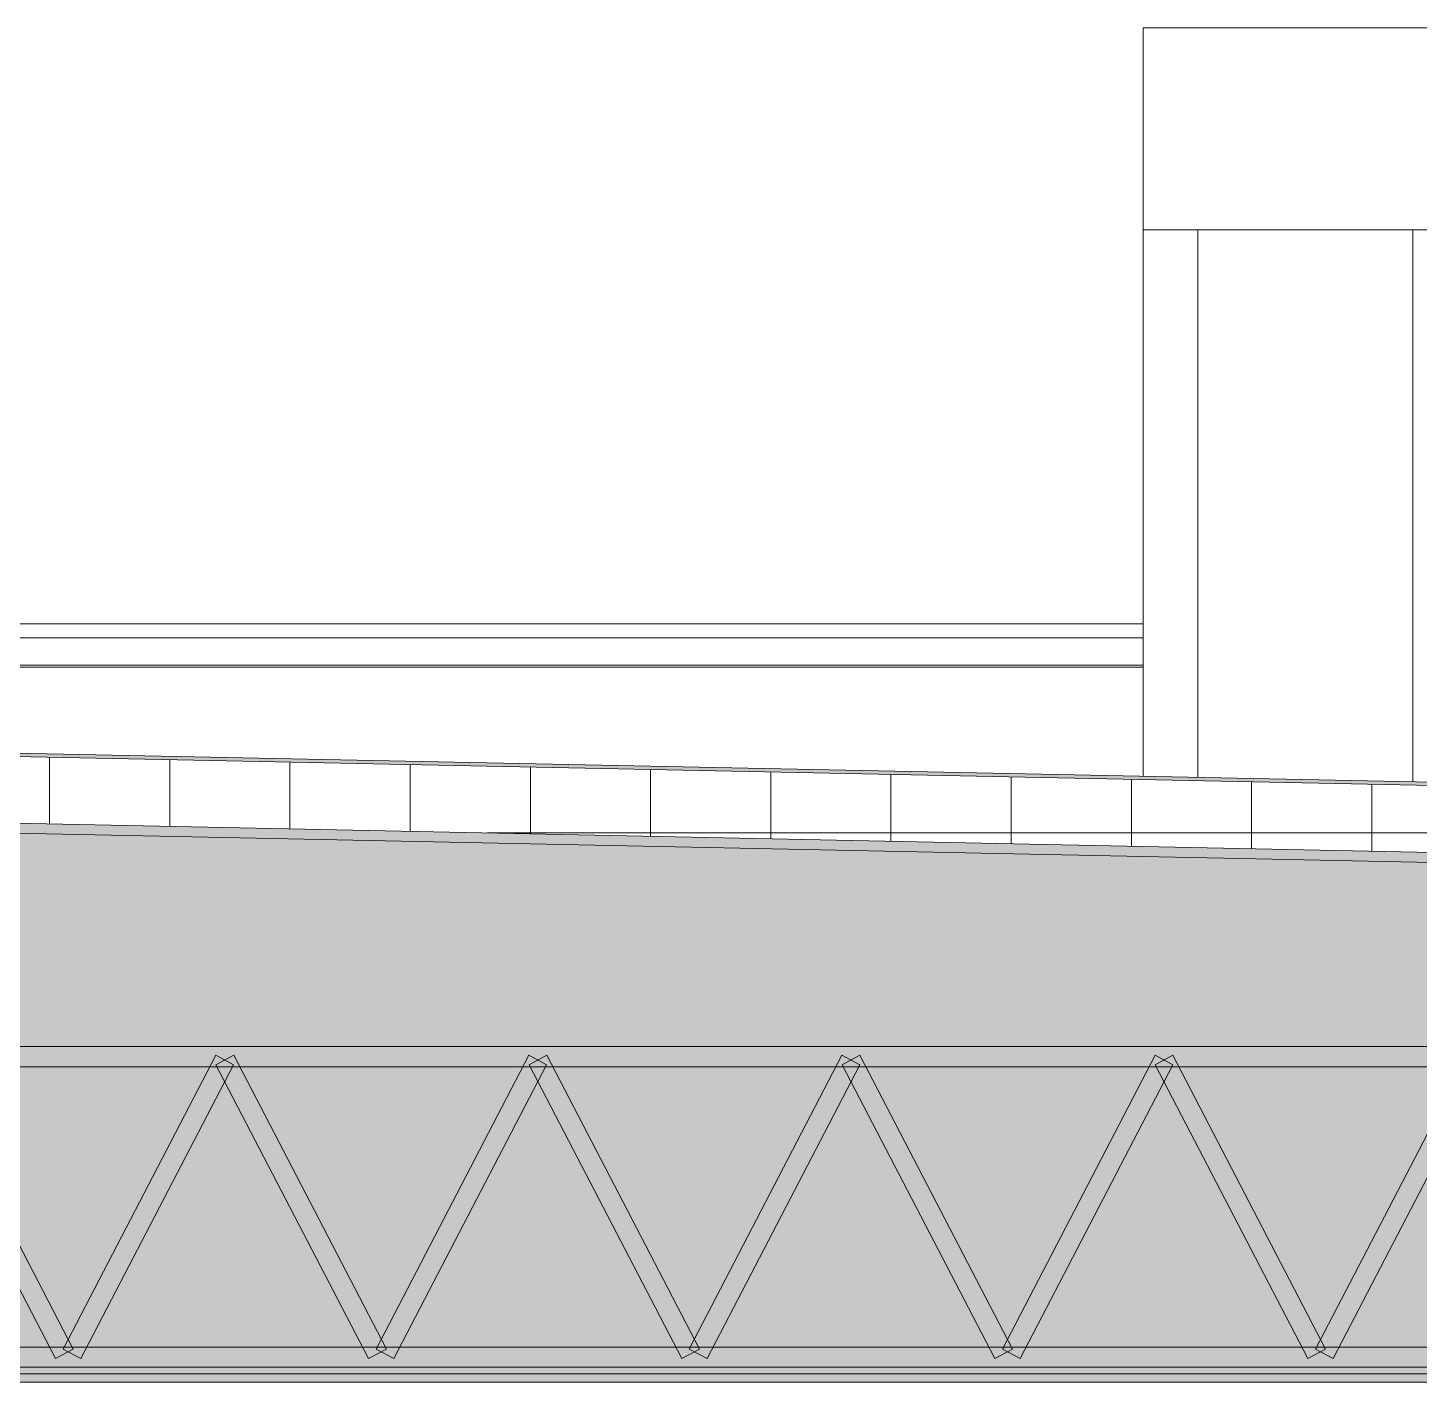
# Model space of a CAD drawing. Header units: inches. Extents: x 9661 to 15313, y -314 to 660.
# Drawn here: x 11339.9 to 11444.1, y 372.9 to 474.3 of the extents above; entities that cross this region are included whole.
import ezdxf

# ---------------------------------------------------------------- set-up
doc = ezdxf.new("R2010")
doc.units = ezdxf.units.IN
doc.header["$MEASUREMENT"] = 0
for name, color, linetype, lineweight in [('0-1', 7, 'Continuous', 5), ('0-3', 55, 'Continuous', 9), ('A-ROOF-1', 252, 'Continuous', 13), ('A-ROOF-2', 251, 'Continuous', 5), ('A-ROOF-3', 132, 'Continuous', 9), ('A-ROOF-4', 55, 'Continuous', 9), ('A-ROOF-PATT-1', 45, 'Continuous', 9), ('A-WALL-5', 55, 'Continuous', 9), ('A-WALL-PATT-1', 55, 'Continuous', 9), ('S-BEAM-2', 7, 'Continuous', 9), ('S-FNDN-2', 55, 'Continuous', 9)]:
    doc.layers.add(name, color=color, linetype=linetype, lineweight=lineweight)
pattern_1 = [(90, (11556.189, 398), (-16.082, 1e-15), [])]

# ---------------------------------------------------------------- blocks, each defined once
blk = doc.blocks.new('TRUSS - 24_-V25-BUILDING SECTION - EAST_WEST - COURTYARD - LOOKING NORTH')
at = {"layer": 'S-BEAM-2'}
for p, q in [((10843.14, 266), (10457.54, 266)), ((10532.48, 264.65), (10543.91, 242.65)), ((10545.24, 243.35), (10533.81, 265.35)), ((10555.91, 265.35), (10544.48, 243.35)), ((10545.81, 242.65), (10557.24, 264.65)), ((10557.24, 264.65), (10555.91, 265.35)), ((10557.25, 265.35), (10555.92, 264.65)), ((10555.92, 264.65), (10567.35, 242.65)), ((10568.68, 243.35), (10557.25, 265.35)), ((10579.35, 265.35), (10567.92, 243.35)), ((10569.25, 242.65), (10580.68, 264.65)), ((10580.68, 264.65), (10579.35, 265.35)), ((10580.69, 265.35), (10579.36, 264.65)), ((10579.36, 264.65), (10590.79, 242.65)), ((10592.12, 243.35), (10580.69, 265.35)), ((10602.79, 265.35), (10591.36, 243.35)), ((10592.69, 242.65), (10604.12, 264.65)), ((10604.12, 264.65), (10602.79, 265.35)), ((10604.13, 265.35), (10602.8, 264.65)), ((10602.8, 264.65), (10614.23, 242.65)), ((10615.56, 243.35), (10604.13, 265.35)), ((10626.23, 265.35), (10614.8, 243.35)), ((10616.13, 242.65), (10627.56, 264.65)), ((10627.56, 264.65), (10626.23, 265.35)), ((10627.57, 265.35), (10626.24, 264.65)), ((10626.24, 264.65), (10637.67, 242.65)), ((10639, 243.35), (10627.57, 265.35)), ((10649.67, 265.35), (10638.24, 243.35)), ((10639.57, 242.65), (10651, 264.65)), ((10457.54, 264.5), (10843.14, 264.5)), ((10843.14, 243.5), (10457.54, 243.5)), ((10543.91, 242.65), (10545.24, 243.35)), ((10544.48, 243.35), (10545.81, 242.65)), ((10567.35, 242.65), (10568.68, 243.35)), ((10567.92, 243.35), (10569.25, 242.65)), ((10590.79, 242.65), (10592.12, 243.35)), ((10591.36, 243.35), (10592.69, 242.65)), ((10614.23, 242.65), (10615.56, 243.35)), ((10614.8, 243.35), (10616.13, 242.65)), ((10637.67, 242.65), (10639, 243.35)), ((10638.24, 243.35), (10639.57, 242.65)), ((10457.54, 242), (10843.14, 242))]:
    blk.add_line(p, q, dxfattribs=at)
blk = doc.blocks.new('CTR - 1st Phase - Structure_rvt-1-BUILDING SECTION - EAST_WEST - COURTYARD - LOOKING NORTH')
at = {"layer": '0-3'}
blk.add_blockref('TRUSS - 24_-V25-BUILDING SECTION - EAST_WEST - COURTYARD - LOOKING NORTH', (798.1, 132), dxfattribs=at)
blk = doc.blocks.new('Basic Wall _ EXT - FIBER CEMENT - SMALL - ___-2145935-BUILDING SECTION - EAST_WEST - COURTYARD - LOOKING NORTH')
at = {"layer": 'A-WALL-5'}
for p, q in [((11423.44, 429.66), (11240.83, 429.66)), ((11423.44, 428.6), (11256.27, 428.6)), ((11256.69, 426.42), (11423.44, 426.42)), ((11423.44, 426.57), (11257, 426.57))]:
    blk.add_line(p, q, dxfattribs=at)

msp = doc.modelspace()

# ---------------------------------------------------------------- hatches: boundary and pattern name
at = {"layer": 'A-ROOF-1'}
h = msp.add_hatch(color=256, dxfattribs=at)
h.paths.add_polyline_path([(11987.30126, 406.64476), (11737.2394, 411.78999), (11737.2394, 411.53994), (11975.14851, 406.64476)], flags=0)
h.paths.add_polyline_path([(11646.7394, 413.40205), (11646.7394, 413.65211), (11256.2644, 421.68645), (11256.2644, 421.4364), (11628.53161, 413.77669)], flags=0)
at = {"layer": 'A-ROOF-2'}
h = msp.add_hatch(color=256, dxfattribs=at)
h.paths.add_polyline_path([(12109.7144, 373.49998), (12110.3394, 373.49998), (12110.3394, 373.99998), (11742.7394, 373.9926), (11742.7394, 373.49998), (12102.15586, 373.49998)], flags=0)
h.paths.add_polyline_path([(11525.48481, 373.49998), (11622.6144, 373.49998), (11622.6144, 373.99998), (11255.6394, 373.99998), (11255.6394, 373.49998), (11499.36136, 373.49998)], flags=0)
at = {"layer": 'A-ROOF-PATT-1'}
h = msp.add_hatch(dxfattribs=at)
h.set_pattern_fill('FP_7', color=256, style=0, pattern_type=2)
h.set_pattern_definition([(0, (11008.554, 72), (0, 9), []), (90, (11008.554, 72), (-9, 6e-16), [])])
h.paths.add_polyline_path([(12110.3394, 398.86204), (12110.3394, 402.52279), (11932.42437, 402.52279), (12109.7144, 398.8749)], flags=0)
h.paths.add_polyline_path([(11929.92886, 402.52279), (11930.0894, 402.52279), (11930.0894, 406.77279), (11938.77798, 406.64476), (11975.14851, 406.64476), (11737.2394, 411.53994), (11737.2394, 402.52279), (11895.96613, 402.52279)], flags=0)
h.paths.add_polyline_path([(11646.7394, 408.40099), (11646.7394, 413.40205), (11255.6394, 421.4364), (11255.6394, 416.4482), (11628.53161, 408.77563)], flags=0)
h = msp.add_hatch(dxfattribs=at)
h.set_pattern_fill('FP_1', color=256, style=0, pattern_type=2)
h.set_pattern_definition([(161.57, (11009.034, 72.48), (-3.8399538, -1.54e-05), [0, -27.322, 3.034, 0]), (18.43, (11008.074, 72.48), (-3.8399538, 1.54e-05), [0, -27.322, 3.034, 0]), (108.43, (11009.034, 72.48), (1.919622, -9.6005246), [9.106, -21.25]), (71.57, (11008.074, 72.48), (1.919622, 9.6005246), [9.106, -21.25])])
h.paths.add_polyline_path([(12016.04236, 373.99998), (12115.8394, 373.99998), (12115.8394, 397.99871), (11895.96613, 402.52279), (11737.2394, 402.52279), (11737.2394, 373.99998), (11929.92886, 373.99998)], flags=0)
h.paths.add_polyline_path([(11646.7394, 373.99998), (11646.7394, 407.65084), (11250.1394, 415.81121), (11250.1394, 373.99998), (11640.6144, 373.99998)], flags=0)
h = msp.add_hatch(dxfattribs=at)
h.set_pattern_fill('FP_4', color=256, style=0, pattern_type=2)
h.set_pattern_definition([(0, (11008.554, 72), (0, 4.798), []), (315, (11008.554, 72), (4.798427, 0), [6.786, -6.786]), (45, (11008.554, 72), (4.798427, 0), [6.786, -6.786])])
h.paths.add_polyline_path([(12110.3394, 398.11188), (12110.3394, 398.86204), (11932.42437, 402.52279), (11895.96613, 402.52279), (12109.7144, 398.12474)], flags=0)
h.paths.add_polyline_path([(11646.7394, 407.65084), (11646.7394, 408.40099), (11255.6394, 416.4482), (11255.6394, 415.69804), (11628.53161, 408.02548)], flags=0)
h = msp.add_hatch(dxfattribs=at)
h.set_pattern_fill('FP_5', color=256, style=0, pattern_type=2)
h.set_pattern_definition([(0, (11008.554, 72), (30.72, 7.68), [1.267, -21.773, 1.267, -21.773, -122.88]), (0, (11008.554, 72), (30.72, 7.68), [-46.08, 1.267, -44.813, 1.267, -21.773, -53.76]), (0, (11008.554, 72), (30.72, 7.68), [-115.2, 1.267, -14.093, 1.267, -37.133]), (120, (11020.074, 75.84), (-22.011075, 22.7643), [1.267, -21.773, 1.267, -21.773, -122.88]), (120, (11020.074, 75.84), (-22.011075, 22.7643), [-46.08, 1.267, -44.813, 1.267, -21.773, -53.76]), (120, (11020.074, 75.84), (-22.011075, 22.7643), [-115.2, 1.267, -14.093, 1.267, -37.133]), (240, (11023.914, 91.2), (-8.708925, -30.4443), [1.267, -21.773, 1.267, -21.773, -122.88]), (240, (11023.914, 91.2), (-8.708925, -30.4443), [-46.08, 1.267, -44.813, 1.267, -21.773, -53.76]), (240, (11023.914, 91.2), (-8.708925, -30.4443), [-115.2, 1.267, -14.093, 1.267, -37.133])])
h.paths.add_polyline_path([(12109.7144, 372.87498), (12109.7144, 373.49998), (11737.2394, 373.49998), (11737.2394, 372.87498), (12102.15586, 372.87498)], flags=0)
h.paths.add_polyline_path([(11256.2644, 372.87498), (11622.6144, 372.9136), (11622.6144, 373.49998), (11256.2644, 373.49998)], flags=0)
at = {"layer": 'A-WALL-PATT-1'}
h = msp.add_hatch(dxfattribs=at)
h.set_pattern_fill('FP_30', color=256, style=0, pattern_type=2)
h.set_pattern_definition(pattern_1)
h.paths.add_polyline_path([(11432.1894, 418.06665), (11432.1894, 459.16132), (11423.4394, 459.16132), (11423.4394, 418.24669), (11431.03399, 418.09042)], flags=0)
h = msp.add_hatch(dxfattribs=at)
h.set_pattern_fill('FP_30', color=256, style=0, pattern_type=2)
h.set_pattern_definition(pattern_1)
h.paths.add_polyline_path([(11560.5644, 415.42523), (11560.5644, 459.16132), (11432.1894, 459.16132), (11432.1894, 418.06665), (11547.30533, 415.69804)], flags=0)

# ---------------------------------------------------------------- linework, layer by layer
at = {"layer": 'A-ROOF-3'}
for p, q in [((11646.7394, 413.40205), (11255.6394, 421.44926)), ((11646.7394, 413.65211), (11256.2644, 421.68645)), ((11646.7394, 407.65084), (11250.1394, 415.81121)), ((11646.7394, 408.40099), (11255.6394, 416.4482)), ((11250.1394, 373.99998), (11646.7394, 373.99998)), ((11255.6394, 373.49998), (11646.7394, 373.49998)), ((11256.2644, 372.87498), (11646.7394, 372.87498))]:
    msp.add_line(p, q, dxfattribs=at)
at = {"layer": 'A-ROOF-4'}
for p, q in [((11423.4394, 474.2896), (11560.5644, 474.2896)), ((11423.4394, 474.2896), (11423.4394, 459.16132)), ((11560.5644, 459.16132), (11423.4394, 459.16132))]:
    msp.add_line(p, q, dxfattribs=at)
at = {"layer": 'S-FNDN-2'}
msp.add_line((11423.4394, 418.24669), (11423.4394, 459.16132), dxfattribs=at)

# ---------------------------------------------------------------- block references
at = {"layer": '0-1'}
msp.add_blockref('CTR - 1st Phase - Structure_rvt-1-BUILDING SECTION - EAST_WEST - COURTYARD - LOOKING NORTH', (0, 0), dxfattribs=at)
at = {"layer": 'A-WALL-5'}
msp.add_blockref('Basic Wall _ EXT - FIBER CEMENT - SMALL - ___-2145935-BUILDING SECTION - EAST_WEST - COURTYARD - LOOKING NORTH', (0, 0), dxfattribs=at)

doc.saveas('drawing.dxf')
